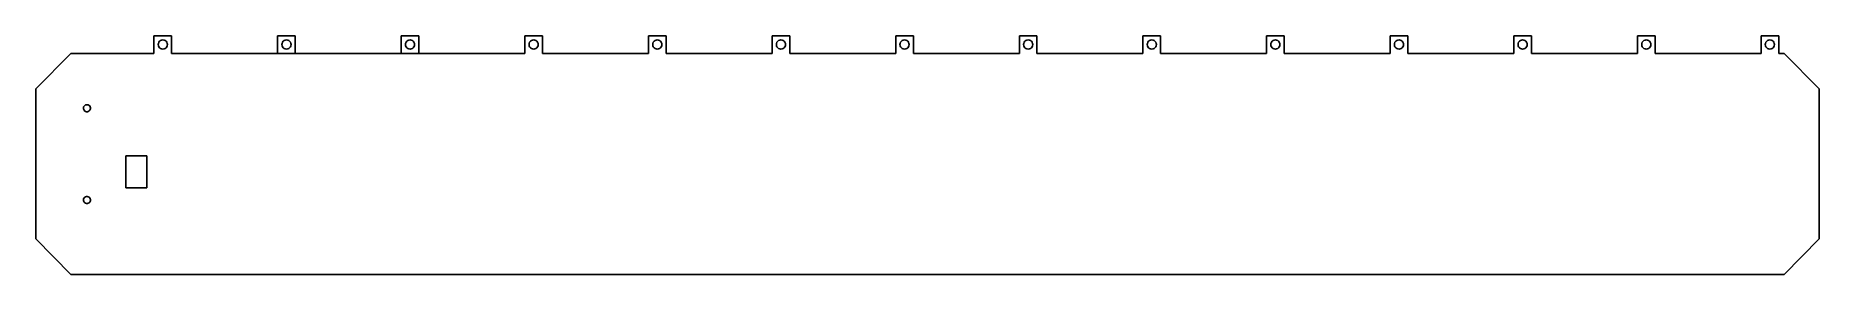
# Model space of a CAD drawing. Extents: x -473 to 537, y 32 to 167.
import ezdxf

# ---------------------------------------------------------------- set-up
doc = ezdxf.new("R2010")
doc.units = 0
doc.layers.get('0').update_dxf_attribs({"linetype": 'CONTINUOUS'})

msp = doc.modelspace()

# ---------------------------------------------------------------- linework, layer by layer
for p, q in [((-405.8, 157), (-405.8, 167)), ((-405.8, 167), (-395.8, 167)), ((-403.3, 162.7), (-403.4, 162)), ((-403.4, 162), (-403.3, 161.3)), ((-403.1, 163.3), (-403.3, 162.7)), ((-402.6, 163.9), (-403.1, 163.3)), ((-402.1, 164.3), (-402.6, 163.9)), ((-401.5, 164.5), (-402.1, 164.3)), ((-400.8, 164.6), (-401.5, 164.5)), ((-400.1, 164.5), (-400.8, 164.6)), ((-399.5, 164.3), (-400.1, 164.5)), ((-399, 163.9), (-399.5, 164.3)), ((-398.6, 163.3), (-399, 163.9)), ((-398.3, 162.7), (-398.6, 163.3)), ((-398.2, 162), (-398.3, 162.7)), ((-398.3, 161.3), (-398.2, 162)), ((-395.8, 167), (-395.8, 157)), ((-335.8, 157), (-335.8, 167)), ((-335.8, 167), (-325.8, 167)), ((-333.3, 162.7), (-333.4, 162)), ((-333.4, 162), (-333.3, 161.3)), ((-333.1, 163.3), (-333.3, 162.7)), ((-332.6, 163.9), (-333.1, 163.3)), ((-332.1, 164.3), (-332.6, 163.9)), ((-331.5, 164.5), (-332.1, 164.3)), ((-330.8, 164.6), (-331.5, 164.5)), ((-330.1, 164.5), (-330.8, 164.6)), ((-329.5, 164.3), (-330.1, 164.5)), ((-329, 163.9), (-329.5, 164.3)), ((-328.6, 163.3), (-329, 163.9)), ((-328.3, 162.7), (-328.6, 163.3)), ((-328.2, 162), (-328.3, 162.7)), ((-328.3, 161.3), (-328.2, 162)), ((-325.8, 167), (-325.8, 157)), ((-265.8, 157), (-265.8, 167)), ((-265.8, 167), (-255.8, 167)), ((-263.3, 162.7), (-263.4, 162)), ((-263.4, 162), (-263.3, 161.3)), ((-263.1, 163.3), (-263.3, 162.7)), ((-262.6, 163.9), (-263.1, 163.3)), ((-262.1, 164.3), (-262.6, 163.9)), ((-261.5, 164.5), (-262.1, 164.3)), ((-260.8, 164.6), (-261.5, 164.5)), ((-260.1, 164.5), (-260.8, 164.6)), ((-259.5, 164.3), (-260.1, 164.5)), ((-259, 163.9), (-259.5, 164.3)), ((-258.6, 163.3), (-259, 163.9)), ((-258.3, 162.7), (-258.6, 163.3)), ((-258.2, 162), (-258.3, 162.7)), ((-258.3, 161.3), (-258.2, 162)), ((-255.8, 167), (-255.8, 157)), ((-195.8, 157), (-195.8, 167)), ((-195.8, 167), (-185.8, 167)), ((-193.3, 162.7), (-193.4, 162)), ((-193.4, 162), (-193.3, 161.3)), ((-193.1, 163.3), (-193.3, 162.7)), ((-192.6, 163.9), (-193.1, 163.3)), ((-192.1, 164.3), (-192.6, 163.9)), ((-191.5, 164.5), (-192.1, 164.3)), ((-190.8, 164.6), (-191.5, 164.5)), ((-190.1, 164.5), (-190.8, 164.6)), ((-189.5, 164.3), (-190.1, 164.5)), ((-189, 163.9), (-189.5, 164.3)), ((-188.6, 163.3), (-189, 163.9)), ((-188.3, 162.7), (-188.6, 163.3)), ((-188.2, 162), (-188.3, 162.7)), ((-188.3, 161.3), (-188.2, 162)), ((-185.8, 167), (-185.8, 157)), ((-125.8, 157), (-125.8, 167)), ((-125.8, 167), (-115.8, 167)), ((-123.3, 162.7), (-123.4, 162)), ((-123.4, 162), (-123.3, 161.3)), ((-123.1, 163.3), (-123.3, 162.7)), ((-122.6, 163.9), (-123.1, 163.3)), ((-122.1, 164.3), (-122.6, 163.9)), ((-121.5, 164.5), (-122.1, 164.3)), ((-120.8, 164.6), (-121.5, 164.5)), ((-120.1, 164.5), (-120.8, 164.6)), ((-119.5, 164.3), (-120.1, 164.5)), ((-119, 163.9), (-119.5, 164.3)), ((-118.6, 163.3), (-119, 163.9)), ((-118.3, 162.7), (-118.6, 163.3)), ((-118.2, 162), (-118.3, 162.7)), ((-118.3, 161.3), (-118.2, 162)), ((-115.8, 167), (-115.8, 157)), ((-55.8, 157), (-55.8, 167)), ((-55.8, 167), (-45.8, 167)), ((-53.3, 162.7), (-53.4, 162)), ((-53.4, 162), (-53.3, 161.3)), ((-53.1, 163.3), (-53.3, 162.7)), ((-52.6, 163.9), (-53.1, 163.3)), ((-52.1, 164.3), (-52.6, 163.9)), ((-51.5, 164.5), (-52.1, 164.3)), ((-50.8, 164.6), (-51.5, 164.5)), ((-50.1, 164.5), (-50.8, 164.6)), ((-49.5, 164.3), (-50.1, 164.5)), ((-49, 163.9), (-49.5, 164.3)), ((-48.6, 163.3), (-49, 163.9)), ((-48.3, 162.7), (-48.6, 163.3)), ((-48.2, 162), (-48.3, 162.7)), ((-48.3, 161.3), (-48.2, 162)), ((-45.8, 167), (-45.8, 157)), ((14.2, 167), (24.2, 167)), ((14.2, 157), (14.2, 167)), ((16.7, 162.7), (16.6, 162)), ((16.6, 162), (16.7, 161.3)), ((16.9, 163.3), (16.7, 162.7)), ((17.4, 163.9), (16.9, 163.3)), ((17.9, 164.3), (17.4, 163.9)), ((18.5, 164.5), (17.9, 164.3)), ((19.2, 164.6), (18.5, 164.5)), ((19.9, 164.5), (19.2, 164.6)), ((20.5, 164.3), (19.9, 164.5)), ((21, 163.9), (20.5, 164.3)), ((21.4, 163.3), (21, 163.9)), ((21.7, 162.7), (21.4, 163.3)), ((21.8, 162), (21.7, 162.7)), ((21.7, 161.3), (21.8, 162)), ((24.2, 167), (24.2, 157)), ((84.2, 157), (84.2, 167)), ((84.2, 167), (94.2, 167)), ((86.7, 162.7), (86.6, 162)), ((86.6, 162), (86.7, 161.3)), ((86.9, 163.3), (86.7, 162.7)), ((87.4, 163.9), (86.9, 163.3)), ((87.9, 164.3), (87.4, 163.9)), ((88.5, 164.5), (87.9, 164.3)), ((89.2, 164.6), (88.5, 164.5)), ((89.9, 164.5), (89.2, 164.6)), ((90.5, 164.3), (89.9, 164.5)), ((91, 163.9), (90.5, 164.3)), ((91.4, 163.3), (91, 163.9)), ((91.7, 162.7), (91.4, 163.3)), ((91.8, 162), (91.7, 162.7)), ((91.7, 161.3), (91.8, 162)), ((94.2, 167), (94.2, 157)), ((154.2, 157), (154.2, 167)), ((154.2, 167), (164.2, 167)), ((156.7, 162.7), (156.6, 162)), ((156.6, 162), (156.7, 161.3)), ((156.9, 163.3), (156.7, 162.7)), ((157.4, 163.9), (156.9, 163.3)), ((157.9, 164.3), (157.4, 163.9)), ((158.5, 164.5), (157.9, 164.3)), ((159.2, 164.6), (158.5, 164.5)), ((159.9, 164.5), (159.2, 164.6)), ((160.5, 164.3), (159.9, 164.5)), ((161, 163.9), (160.5, 164.3)), ((161.4, 163.3), (161, 163.9)), ((161.7, 162.7), (161.4, 163.3)), ((161.8, 162), (161.7, 162.7)), ((161.7, 161.3), (161.8, 162)), ((164.2, 167), (164.2, 157)), ((224.2, 167), (234.2, 167)), ((224.2, 157), (224.2, 167)), ((226.7, 162.7), (226.6, 162)), ((226.6, 162), (226.7, 161.3)), ((226.9, 163.3), (226.7, 162.7)), ((227.4, 163.9), (226.9, 163.3)), ((227.9, 164.3), (227.4, 163.9)), ((228.5, 164.5), (227.9, 164.3)), ((229.2, 164.6), (228.5, 164.5)), ((229.9, 164.5), (229.2, 164.6)), ((230.5, 164.3), (229.9, 164.5)), ((231, 163.9), (230.5, 164.3)), ((231.4, 163.3), (231, 163.9)), ((231.7, 162.7), (231.4, 163.3)), ((231.8, 162), (231.7, 162.7)), ((231.7, 161.3), (231.8, 162)), ((234.2, 167), (234.2, 157)), ((294.2, 157), (294.2, 167)), ((294.2, 167), (304.2, 167)), ((296.7, 162.7), (296.6, 162)), ((296.6, 162), (296.7, 161.3)), ((296.9, 163.3), (296.7, 162.7)), ((297.4, 163.9), (296.9, 163.3)), ((297.9, 164.3), (297.4, 163.9)), ((298.5, 164.5), (297.9, 164.3)), ((299.2, 164.6), (298.5, 164.5)), ((299.9, 164.5), (299.2, 164.6)), ((300.5, 164.3), (299.9, 164.5)), ((301, 163.9), (300.5, 164.3)), ((301.4, 163.3), (301, 163.9)), ((301.7, 162.7), (301.4, 163.3)), ((301.8, 162), (301.7, 162.7)), ((301.7, 161.3), (301.8, 162)), ((304.2, 167), (304.2, 157)), ((364.2, 157), (364.2, 167)), ((364.2, 167), (374.2, 167)), ((366.7, 162.7), (366.6, 162)), ((366.6, 162), (366.7, 161.3)), ((366.9, 163.3), (366.7, 162.7)), ((367.4, 163.9), (366.9, 163.3)), ((367.9, 164.3), (367.4, 163.9)), ((368.5, 164.5), (367.9, 164.3)), ((369.2, 164.6), (368.5, 164.5)), ((369.9, 164.5), (369.2, 164.6)), ((370.5, 164.3), (369.9, 164.5)), ((371, 163.9), (370.5, 164.3)), ((371.4, 163.3), (371, 163.9)), ((371.7, 162.7), (371.4, 163.3)), ((371.8, 162), (371.7, 162.7)), ((371.7, 161.3), (371.8, 162)), ((374.2, 167), (374.2, 157)), ((434.2, 167), (444.2, 167)), ((434.2, 157), (434.2, 167)), ((436.7, 162.7), (436.6, 162)), ((436.6, 162), (436.7, 161.3)), ((436.9, 163.3), (436.7, 162.7)), ((437.4, 163.9), (436.9, 163.3)), ((437.9, 164.3), (437.4, 163.9)), ((438.5, 164.5), (437.9, 164.3)), ((439.2, 164.6), (438.5, 164.5)), ((439.9, 164.5), (439.2, 164.6)), ((440.5, 164.3), (439.9, 164.5)), ((441, 163.9), (440.5, 164.3)), ((441.4, 163.3), (441, 163.9)), ((441.7, 162.7), (441.4, 163.3)), ((441.8, 162), (441.7, 162.7)), ((441.7, 161.3), (441.8, 162)), ((444.2, 167), (444.2, 157)), ((504.2, 157), (504.2, 167)), ((504.2, 167), (514.2, 167)), ((506.7, 162.7), (506.6, 162)), ((506.6, 162), (506.7, 161.3)), ((506.9, 163.3), (506.7, 162.7)), ((507.4, 163.9), (506.9, 163.3)), ((507.9, 164.3), (507.4, 163.9)), ((508.5, 164.5), (507.9, 164.3)), ((509.2, 164.6), (508.5, 164.5)), ((509.9, 164.5), (509.2, 164.6)), ((510.5, 164.3), (509.9, 164.5)), ((511, 163.9), (510.5, 164.3)), ((511.4, 163.3), (511, 163.9)), ((511.7, 162.7), (511.4, 163.3)), ((511.8, 162), (511.7, 162.7)), ((511.7, 161.3), (511.8, 162)), ((514.2, 167), (514.2, 157)), ((-452.8, 157), (-472.8, 137)), ((-405.8, 157), (-452.8, 157)), ((-403.3, 161.3), (-403.1, 160.7)), ((-403.1, 160.7), (-402.6, 160.2)), ((-402.6, 160.2), (-402.1, 159.8)), ((-402.1, 159.8), (-401.5, 159.5)), ((-401.5, 159.5), (-400.8, 159.4)), ((-400.8, 159.4), (-400.1, 159.5)), ((-400.1, 159.5), (-399.5, 159.8)), ((-399.5, 159.8), (-399, 160.2)), ((-399, 160.2), (-398.6, 160.7)), ((-398.6, 160.7), (-398.3, 161.3)), ((-335.8, 157), (-395.8, 157)), ((-325.8, 157), (-335.8, 157)), ((-333.3, 161.3), (-333.1, 160.7)), ((-333.1, 160.7), (-332.6, 160.2)), ((-332.6, 160.2), (-332.1, 159.8)), ((-332.1, 159.8), (-331.5, 159.5)), ((-331.5, 159.5), (-330.8, 159.4)), ((-330.8, 159.4), (-330.1, 159.5)), ((-330.1, 159.5), (-329.5, 159.8)), ((-329.5, 159.8), (-329, 160.2)), ((-329, 160.2), (-328.6, 160.7)), ((-328.6, 160.7), (-328.3, 161.3)), ((-265.8, 157), (-325.8, 157)), ((-255.8, 157), (-265.8, 157)), ((-263.3, 161.3), (-263.1, 160.7)), ((-263.1, 160.7), (-262.6, 160.2)), ((-262.6, 160.2), (-262.1, 159.8)), ((-262.1, 159.8), (-261.5, 159.5)), ((-261.5, 159.5), (-260.8, 159.4)), ((-260.8, 159.4), (-260.1, 159.5)), ((-260.1, 159.5), (-259.5, 159.8)), ((-259.5, 159.8), (-259, 160.2)), ((-259, 160.2), (-258.6, 160.7)), ((-258.6, 160.7), (-258.3, 161.3)), ((-195.8, 157), (-255.8, 157)), ((-193.3, 161.3), (-193.1, 160.7)), ((-193.1, 160.7), (-192.6, 160.2)), ((-192.6, 160.2), (-192.1, 159.8)), ((-192.1, 159.8), (-191.5, 159.5)), ((-191.5, 159.5), (-190.8, 159.4)), ((-190.8, 159.4), (-190.1, 159.5)), ((-190.1, 159.5), (-189.5, 159.8)), ((-189.5, 159.8), (-189, 160.2)), ((-189, 160.2), (-188.6, 160.7)), ((-188.6, 160.7), (-188.3, 161.3)), ((-125.8, 157), (-185.8, 157)), ((-123.3, 161.3), (-123.1, 160.7)), ((-123.1, 160.7), (-122.6, 160.2)), ((-122.6, 160.2), (-122.1, 159.8)), ((-122.1, 159.8), (-121.5, 159.5)), ((-121.5, 159.5), (-120.8, 159.4)), ((-120.8, 159.4), (-120.1, 159.5)), ((-120.1, 159.5), (-119.5, 159.8)), ((-119.5, 159.8), (-119, 160.2)), ((-119, 160.2), (-118.6, 160.7)), ((-118.6, 160.7), (-118.3, 161.3)), ((-55.8, 157), (-115.8, 157)), ((-53.3, 161.3), (-53.1, 160.7)), ((-53.1, 160.7), (-52.6, 160.2)), ((-52.6, 160.2), (-52.1, 159.8)), ((-52.1, 159.8), (-51.5, 159.5)), ((-51.5, 159.5), (-50.8, 159.4)), ((-50.8, 159.4), (-50.1, 159.5)), ((-50.1, 159.5), (-49.5, 159.8)), ((-49.5, 159.8), (-49, 160.2)), ((-49, 160.2), (-48.6, 160.7)), ((-48.6, 160.7), (-48.3, 161.3)), ((14.2, 157), (-45.8, 157)), ((16.7, 161.3), (16.9, 160.7)), ((16.9, 160.7), (17.4, 160.2)), ((17.4, 160.2), (17.9, 159.8)), ((17.9, 159.8), (18.5, 159.5)), ((18.5, 159.5), (19.2, 159.4)), ((19.2, 159.4), (19.9, 159.5)), ((19.9, 159.5), (20.5, 159.8)), ((20.5, 159.8), (21, 160.2)), ((21, 160.2), (21.4, 160.7)), ((21.4, 160.7), (21.7, 161.3)), ((84.2, 157), (24.2, 157)), ((86.7, 161.3), (86.9, 160.7)), ((86.9, 160.7), (87.4, 160.2)), ((87.4, 160.2), (87.9, 159.8)), ((87.9, 159.8), (88.5, 159.5)), ((88.5, 159.5), (89.2, 159.4)), ((89.2, 159.4), (89.9, 159.5)), ((89.9, 159.5), (90.5, 159.8)), ((90.5, 159.8), (91, 160.2)), ((91, 160.2), (91.4, 160.7)), ((91.4, 160.7), (91.7, 161.3)), ((154.2, 157), (94.2, 157)), ((156.7, 161.3), (156.9, 160.7)), ((156.9, 160.7), (157.4, 160.2)), ((157.4, 160.2), (157.9, 159.8)), ((157.9, 159.8), (158.5, 159.5)), ((158.5, 159.5), (159.2, 159.4)), ((159.2, 159.4), (159.9, 159.5)), ((159.9, 159.5), (160.5, 159.8)), ((160.5, 159.8), (161, 160.2)), ((161, 160.2), (161.4, 160.7)), ((161.4, 160.7), (161.7, 161.3)), ((224.2, 157), (164.2, 157)), ((226.7, 161.3), (226.9, 160.7)), ((226.9, 160.7), (227.4, 160.2)), ((227.4, 160.2), (227.9, 159.8)), ((227.9, 159.8), (228.5, 159.5)), ((228.5, 159.5), (229.2, 159.4)), ((229.2, 159.4), (229.9, 159.5)), ((229.9, 159.5), (230.5, 159.8)), ((230.5, 159.8), (231, 160.2)), ((231, 160.2), (231.4, 160.7)), ((231.4, 160.7), (231.7, 161.3)), ((294.2, 157), (234.2, 157)), ((296.7, 161.3), (296.9, 160.7)), ((296.9, 160.7), (297.4, 160.2)), ((297.4, 160.2), (297.9, 159.8)), ((297.9, 159.8), (298.5, 159.5)), ((298.5, 159.5), (299.2, 159.4)), ((299.2, 159.4), (299.9, 159.5)), ((299.9, 159.5), (300.5, 159.8)), ((300.5, 159.8), (301, 160.2)), ((301, 160.2), (301.4, 160.7)), ((301.4, 160.7), (301.7, 161.3)), ((364.2, 157), (304.2, 157)), ((366.7, 161.3), (366.9, 160.7)), ((366.9, 160.7), (367.4, 160.2)), ((367.4, 160.2), (367.9, 159.8)), ((367.9, 159.8), (368.5, 159.5)), ((368.5, 159.5), (369.2, 159.4)), ((369.2, 159.4), (369.9, 159.5)), ((369.9, 159.5), (370.5, 159.8)), ((370.5, 159.8), (371, 160.2)), ((371, 160.2), (371.4, 160.7)), ((371.4, 160.7), (371.7, 161.3)), ((434.2, 157), (374.2, 157)), ((436.7, 161.3), (436.9, 160.7)), ((436.9, 160.7), (437.4, 160.2)), ((437.4, 160.2), (437.9, 159.8)), ((437.9, 159.8), (438.5, 159.5)), ((438.5, 159.5), (439.2, 159.4)), ((439.2, 159.4), (439.9, 159.5)), ((439.9, 159.5), (440.5, 159.8)), ((440.5, 159.8), (441, 160.2)), ((441, 160.2), (441.4, 160.7)), ((441.4, 160.7), (441.7, 161.3)), ((504.2, 157), (444.2, 157)), ((506.7, 161.3), (506.9, 160.7)), ((506.9, 160.7), (507.4, 160.2)), ((507.4, 160.2), (507.9, 159.8)), ((507.9, 159.8), (508.5, 159.5)), ((508.5, 159.5), (509.2, 159.4)), ((509.2, 159.4), (509.9, 159.5)), ((509.9, 159.5), (510.5, 159.8)), ((510.5, 159.8), (511, 160.2)), ((511, 160.2), (511.4, 160.7)), ((511.4, 160.7), (511.7, 161.3)), ((517.2, 157), (514.2, 157)), ((537.2, 137), (517.2, 157)), ((-472.8, 137), (-472.8, 52)), ((537.2, 52), (537.2, 137)), ((-445.7, 126.8), (-445.8, 126.3)), ((-445.8, 126.3), (-445.8, 125.7)), ((-445.8, 125.7), (-445.6, 125.2)), ((-445.4, 127.2), (-445.7, 126.8)), ((-445.6, 125.2), (-445.4, 124.8)), ((-445, 127.6), (-445.4, 127.2)), ((-445.4, 124.8), (-445, 124.4)), ((-444.6, 127.9), (-445, 127.6)), ((-445, 124.4), (-444.5, 124.2)), ((-444.1, 128), (-444.6, 127.9)), ((-444.5, 124.2), (-444, 124)), ((-443.6, 128), (-444.1, 128)), ((-444, 124), (-443.5, 124)), ((-443.1, 127.9), (-443.6, 128)), ((-443.5, 124), (-443, 124.2)), ((-442.6, 127.6), (-443.1, 127.9)), ((-443, 124.2), (-442.6, 124.5)), ((-442.2, 127.3), (-442.6, 127.6)), ((-442.6, 124.5), (-442.2, 124.8)), ((-442, 126.8), (-442.2, 127.3)), ((-442.2, 124.8), (-441.9, 125.3)), ((-441.8, 126.3), (-442, 126.8)), ((-441.9, 125.3), (-441.8, 125.8)), ((-441.8, 125.8), (-441.8, 126.3)), ((-421.8, 81), (-421.8, 99)), ((-421.8, 99), (-409.8, 99)), ((-409.8, 99), (-409.8, 81)), ((-409.8, 81), (-421.8, 81)), ((-445.7, 74.8), (-445.8, 74.3)), ((-445.8, 74.3), (-445.8, 73.7)), ((-445.8, 73.7), (-445.6, 73.2)), ((-445.4, 75.2), (-445.7, 74.8)), ((-445.6, 73.2), (-445.4, 72.8)), ((-445, 75.6), (-445.4, 75.2)), ((-445.4, 72.8), (-445, 72.4)), ((-444.6, 75.9), (-445, 75.6)), ((-445, 72.4), (-444.5, 72.2)), ((-444.1, 76), (-444.6, 75.9)), ((-444.5, 72.2), (-444, 72)), ((-443.6, 76), (-444.1, 76)), ((-444, 72), (-443.5, 72)), ((-443.1, 75.9), (-443.6, 76)), ((-443.5, 72), (-443, 72.2)), ((-442.6, 75.6), (-443.1, 75.9)), ((-443, 72.2), (-442.6, 72.5)), ((-442.2, 75.3), (-442.6, 75.6)), ((-442.6, 72.5), (-442.2, 72.8)), ((-442, 74.8), (-442.2, 75.3)), ((-442.2, 72.8), (-441.9, 73.3)), ((-441.8, 74.3), (-442, 74.8)), ((-441.9, 73.3), (-441.8, 73.8)), ((-441.8, 73.8), (-441.8, 74.3)), ((-472.8, 52), (-452.8, 32)), ((517.2, 32), (537.2, 52)), ((-452.8, 32), (517.2, 32))]:
    msp.add_line(p, q)

doc.saveas('drawing.dxf')
